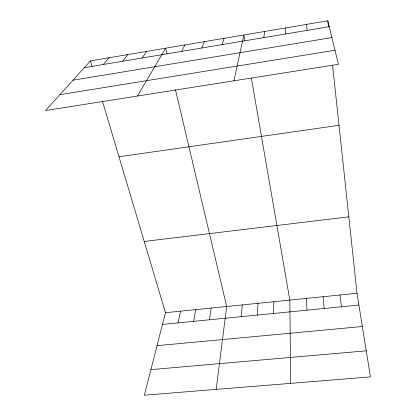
<?xml version="1.0" encoding="UTF-8"?>
<svg xmlns="http://www.w3.org/2000/svg" width="416" height="416" viewBox="0 0 416 416"><rect width="100%" height="100%" fill="white"/><g stroke="black" fill="none" stroke-linecap="round" stroke-linejoin="round"><path stroke-width="0.62" d="M273.562 313.466L273.853 301.704M257.312 315.068L258.008 303.316M241.186 316.659L242.284 304.912M263.864 37.617L264.54 31.486M216.169 389.386L226.684 306.493L175.427 89.534M209.326 319.8L211.203 308.064M193.586 321.35L195.842 309.624M233.906 80.808L243.885 34.975L244.878 40.706M177.97 322.894L180.601 311.173M102.404 101.067L165.474 312.707L144.347 395.2L370.443 376.906L357.016 293.264L332.587 65.348M222.045 44.616L224.037 38.329M201.765 48.012L204.386 41.647M181.693 51.376L184.928 44.938M137.457 96.034L165.656 48.188L166.972 53.752M142.147 57.996L146.578 51.412M122.673 61.256L127.681 54.605M103.392 64.485L108.966 57.767M90.433 60.897L45.557 110.542L338.406 64.308L327.813 20.8L90.433 60.897L92.092 66.466M84.302 67.678L329.238 26.671M72.977 80.205L331.895 37.575M59.894 94.676L334.989 50.268M119.002 156.764L339.014 125.315M144.243 241.457L348.826 216.84M165.474 312.707L357.016 293.264M162.474 324.418L358.909 305.053M157.03 345.67L362.357 326.513M150.894 369.637L366.257 350.834M251.373 78.182L289.827 300.082L290.69 383.36M340.012 294.991L341.448 306.774M306.498 24.398L307.211 30.358M327.813 20.8L328.427 26.541M323.144 296.702L324.137 308.48M306.42 298.402L306.972 310.175M285.412 27.96L285.423 34.008"/></g></svg>
